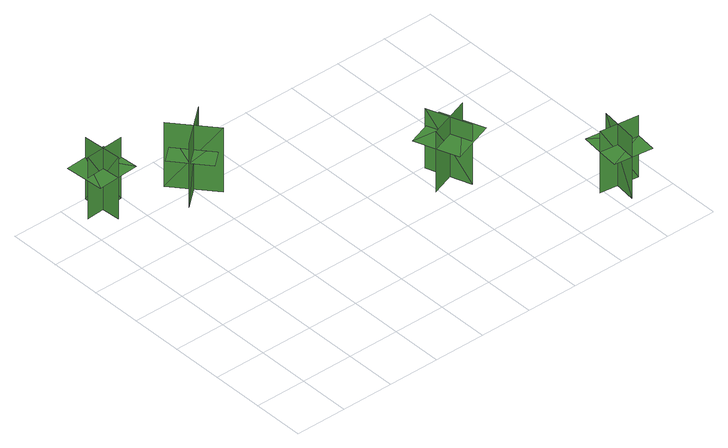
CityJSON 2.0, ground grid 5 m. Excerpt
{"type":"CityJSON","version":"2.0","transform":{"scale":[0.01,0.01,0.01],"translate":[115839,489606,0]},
"CityObjects":{
"tree1":{"type":"SolitaryVegetationObject","geometry":[{"type":"MultiSurface","lod":"1","boundaries":[[[0,1,2]],[[0,2,3]],[[4,5,6]],[[4,6,7]],[[8,9,10]],[[8,10,11]],[[8,12,13]],[[8,13,9]]]}]},
"tree2":{"type":"SolitaryVegetationObject","geometry":[{"type":"MultiSurface","lod":"1","boundaries":[[[14,15,16]],[[14,16,17]],[[18,19,20]],[[18,20,21]],[[22,23,24]],[[22,24,25]],[[22,25,26]],[[22,26,27]]]}]},
"tree3":{"type":"SolitaryVegetationObject","geometry":[{"type":"MultiSurface","lod":"1","boundaries":[[[28,29,30]],[[28,30,31]],[[32,33,34]],[[32,34,35]],[[36,37,38]],[[36,38,39]],[[36,39,40]],[[36,40,41]]]}]},
"tree4":{"type":"SolitaryVegetationObject","geometry":[{"type":"MultiSurface","lod":"1","boundaries":[[[42,43,44]],[[42,44,45]],[[46,47,48]],[[46,48,49]],[[50,51,52]],[[50,52,53]],[[50,54,55]],[[50,55,51]]]}]}
},
"vertices":[
[469,2793,110],[90,2767,110],[90,2767,740],[469,2793,740],[249,2983,110],[274,2605,110],[274,2605,740],[249,2983,740],[249,2983,535],[274,2605,535],[481,2619,535],[456,2997,535],[42,2969,535],[67,2591,535],
[845,2695,104],[1160,2318,104],[1160,2318,760],[845,2695,760],[815,2348,104],[1192,2663,104],[1192,2663,760],[815,2348,760],[858,2384,512],[989,2227,512],[1255,2450,512],[1124,2606,512],[993,2762,512],[727,2540,512],
[2764,1071,92],[2614,1488,92],[2614,1488,708],[2764,1071,708],[2891,1337,92],[2474,1187,92],[2474,1187,708],[2891,1337,708],[2891,1337,535],[2816,1545,535],[2399,1396,535],[2474,1187,535],[2550,979,535],[2966,1129,535],
[3604,56,108],[3649,433,108],[3649,433,739],[3604,56,739],[3832,237,108],[3455,282,108],[3455,282,739],[3832,237,739],[3832,237,533],[3455,282,533],[3431,76,533],[3808,31,533],[3857,443,533],[3480,488,533]
]}
